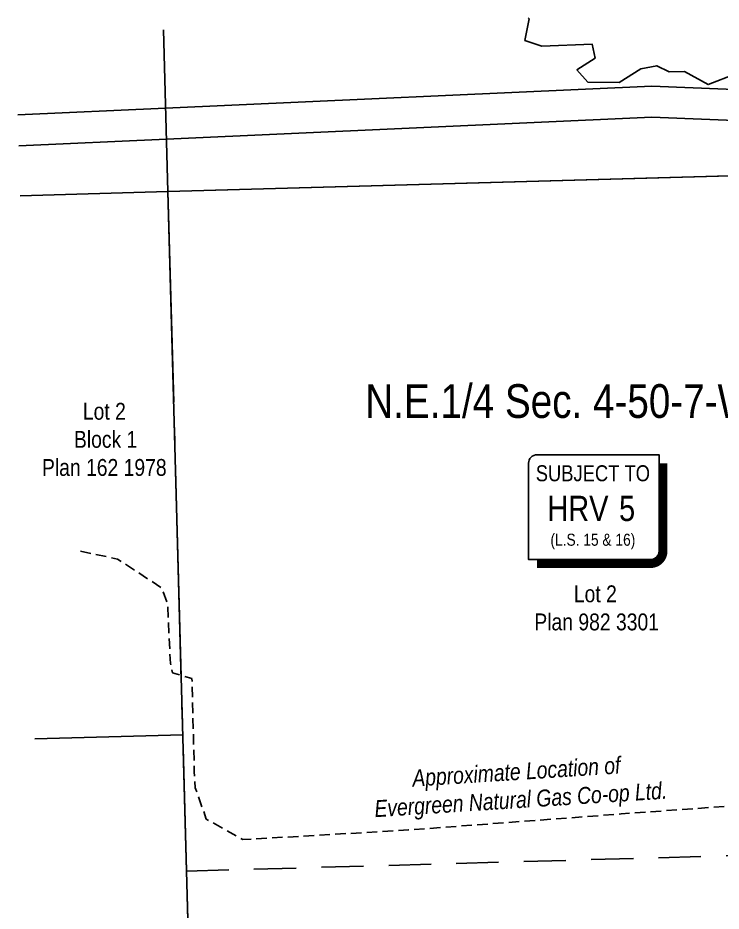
# Model space of a CAD drawing. Extents: x 634935 to 638883, y 5905921 to 5908834.
# Drawn here: x 635573 to 635990, y 5906510 to 5907040 of the extents above; entities that cross this region are included whole.
import ezdxf
from ezdxf.enums import TextEntityAlignment as Align

# ---------------------------------------------------------------- set-up
doc = ezdxf.new("R2010")
doc.units = 0
doc.header["$LTSCALE"] = 5
for name, pattern in [('foc-LSD', [8, 5, -3]), ('foc-QUARTERLINE', [33, 25, -3, 2, -3]), ('UG_PIPE', [1.875, 1.25, -0.625])]:
    doc.linetypes.add(name, pattern=pattern)
for name, color, linetype in [('AS-PIPE-UG', 44, 'UG_PIPE'), ('AS-PIPE-UG-T', 44, 'Continuous'), ('C-RW', 13, 'Continuous'), ('C-SYMBOL', 7, 'Continuous'), ('CG-NOTES', 7, 'Continuous'), ('CTW', 7, 'Continuous'), ('L-QSEC', 8, 'foc-QUARTERLINE'), ('L-SEC', 7, 'Continuous'), ('L-SECTION-LSD', 7, 'foc-LSD'), ('L-TITLEDB', 4, 'Continuous'), ('L-TITLEDB-T', 4, 'Continuous'), ('T-CREEK', 160, 'Continuous')]:
    doc.layers.add(name, color=color, linetype=linetype)
doc.styles.add('100L', font='ARIALN.TTF', dxfattribs={"height": 11})
doc.styles.add('175L', font='ARIALN.TTF', dxfattribs={"height": 20})
doc.styles.add('80L', font='ARIALN.TTF', dxfattribs={"height": 10})
doc.styles.add('80LS', font='ARIALNI.TTF', dxfattribs={"height": 10})
doc.styles.add('HRV', font='ARIALN.TTF', dxfattribs={"height": 3})

# ---------------------------------------------------------------- blocks, each defined once
blk = doc.blocks.new('HRV')
blk.add_lwpolyline([(-35.14, 31.6), (37.21, 31.6), (37.21, -25.54, -0.414214), (32.21, -30.54), (-40.14, -30.54), (-40.14, 26.6, -0.414214)], format="xyb", close=True)
at = {"const_width": 5, "flags": 128}
blk.add_lwpolyline([(-35.14, -33.04), (32.21, -33.04, 0.414214), (39.71, -25.54), (39.71, 26.6)], format="xyb", dxfattribs=at)
at = {"style": '80L'}
blk.add_text('SUBJECT TO', height=9.5, dxfattribs=at).set_placement((-2.01, 13.06), align=Align.BOTTOM_CENTER)
blk.add_attdef('(N.W.1/4 00)', text='', height=7.12, dxfattribs=at).set_placement((-2.01, -24.45), align=Align.BOTTOM_CENTER)
at = {"layer": 'CTW', "color": 3, "style": 'HRV'}
blk.add_text('HRV', height=15, dxfattribs=at).set_placement((-10.88, -0.18), align=Align.MIDDLE_CENTER)
blk.add_attdef('0', text='', height=15, dxfattribs=at).set_placement((18.28, -0.18), align=Align.MIDDLE_CENTER)

msp = doc.modelspace()

# ---------------------------------------------------------------- linework, layer by layer
at = {"layer": 'AS-PIPE-UG', "flags": 128}
msp.add_lwpolyline([(636436.043, 5906288.76), (636383.389, 5906431.889), (636349.567, 5906429.444), (636334.566, 5906503.093), (636284.192, 5906515.415), (636280.369, 5906607.123), (636154.951, 5906543.167), (636092.678, 5906605.17), (636020.83, 5906574.549), (635931.118, 5906568), (635805.051, 5906558.481), (635706.82, 5906552.77), (635685.179, 5906565), (635678.663, 5906583.556), (635678.079, 5906592.934), (635676.706, 5906648.361), (635665.161, 5906651.674), (635663.923, 5906657.192), (635662.26, 5906692.635), (635658.922, 5906701.967), (635632.604, 5906719.231), (635610.076, 5906723.962)], dxfattribs=at)
at = {"layer": 'C-RW', "flags": 128}
msp.add_lwpolyline([(635573.482, 5906982.64), (635661.091, 5906986.65), (635949.294, 5906999.631), (636434.157, 5906980.168), (636434.76, 5906958.858), (636438.693, 5906817.038), (636438.97, 5906807.047), (636449.022, 5906807.331), (636459.075, 5906807.615), (636462.102, 5906807.701), (636462.626, 5906789.427), (636459.581, 5906789.341), (636449.529, 5906789.058), (636439.477, 5906788.774), (636439.982, 5906770.501), (636421.705, 5906769.985), (636420.692, 5906806.531), (636420.414, 5906816.522), (636416.482, 5906958.346), (636416.362, 5906962.583), (635949.344, 5906981.335), (635661.587, 5906968.371), (635573.982, 5906964.359)], dxfattribs=at)
at = {"layer": 'L-QSEC'}
for q in [(635659.826, 5907033.219), (635684.505, 5906130.992)]:
    msp.add_line((635662.434, 5906937.153), q, dxfattribs=at)
at = {"layer": 'L-SEC'}
for p, q in [((636464.005, 5906959.513), (635662.434, 5906937.153)), ((635662.434, 5906937.153), (635574.796, 5906934.621))]:
    msp.add_line(p, q, dxfattribs=at)
at = {"layer": 'L-SECTION-LSD'}
msp.add_line((635673.469, 5906534.073), (636475.175, 5906556.861), dxfattribs=at)
at = {"layer": 'L-TITLEDB', "flags": 128}
for points in [[(636108.708, 5906949.691), (635662.434, 5906937.153), (635684.505, 5906130.992), (636480.868, 5906153.756), (636480.294, 5906173.742)], [(635583.612, 5906612.623), (635671.253, 5906615.022)]]:
    msp.add_lwpolyline(points, dxfattribs=at)
at = {"layer": 'T-CREEK', "flags": 128}
for points in [[(635876.063, 5907040.232), (635876.563, 5907039.576), (635874.06, 5907026.865)], [(635874.06, 5907026.865), (635884.061, 5907023.449), (635913.972, 5907024.555), (635915.664, 5907016.342), (635904.878, 5907009.338), (635911.348, 5907002.141), (635929.959, 5907001.828), (635942.819, 5907009.931), (635952.226, 5907011.802), (635959.662, 5907008.226), (635968.658, 5907008.439), (635982.645, 5907000.668), (635999.147, 5907007.057)]]:
    msp.add_lwpolyline(points, dxfattribs=at)

# ---------------------------------------------------------------- block references
at = {"layer": 'CG-NOTES', "color": 5}
msp.add_blockref('HRV', (635916.384, 5906749.428), dxfattribs=at).add_auto_attribs({'(N.W.1/4 00)': '(L.S. 15 & 16)', '0': '5'})

# ---------------------------------------------------------------- texts
at = {"layer": 'AS-PIPE-UG-T', "insert": (635783.171, 5906592.644), "char_height": 10, "attachment_point": 1, "rotation": 3.64795, "style": '100L'}
msp.add_mtext_dynamic_manual_height_columns('\\pi23.88;{\\fArial Narrow|b0|i1|c0|p34;Approximate Location of\\P\\pi0.32626;Evergreen Natural Gas Co-op Ltd.}', width=172.80123, gutter_width=55, heights=[0], dxfattribs=at)
at = {"layer": 'C-SYMBOL', "color": 3, "style": '175L'}
msp.add_text('N.E.1/4 Sec. 4-50-7-W.5M.', height=20, dxfattribs=at).set_placement((635916.974, 5906796.928), align=Align.BOTTOM_CENTER)
at = {"layer": 'L-TITLEDB-T', "char_height": 9.99999, "attachment_point": 1, "style": '80LS'}
for s, insert in [('\\pi24.665;{\\fArial Narrow|b0|i0|c0|p34;Lot 2\\P\\pi19.392;Block 1\\P\\pi0.44568;Plan 162 1978}', (635587.337, 5906811.879)), ('\\pi24.665;{\\fArial Narrow|b0|i0|c0|p34;Lot 2\\P\\pi1.2472;Plan 982 3301}', (635878.419, 5906703.581))]:
    msp.add_mtext_dynamic_manual_height_columns(s, width=73.38786, gutter_width=50, heights=[0], dxfattribs=dict(at, insert=insert))

doc.saveas('drawing.dxf')
